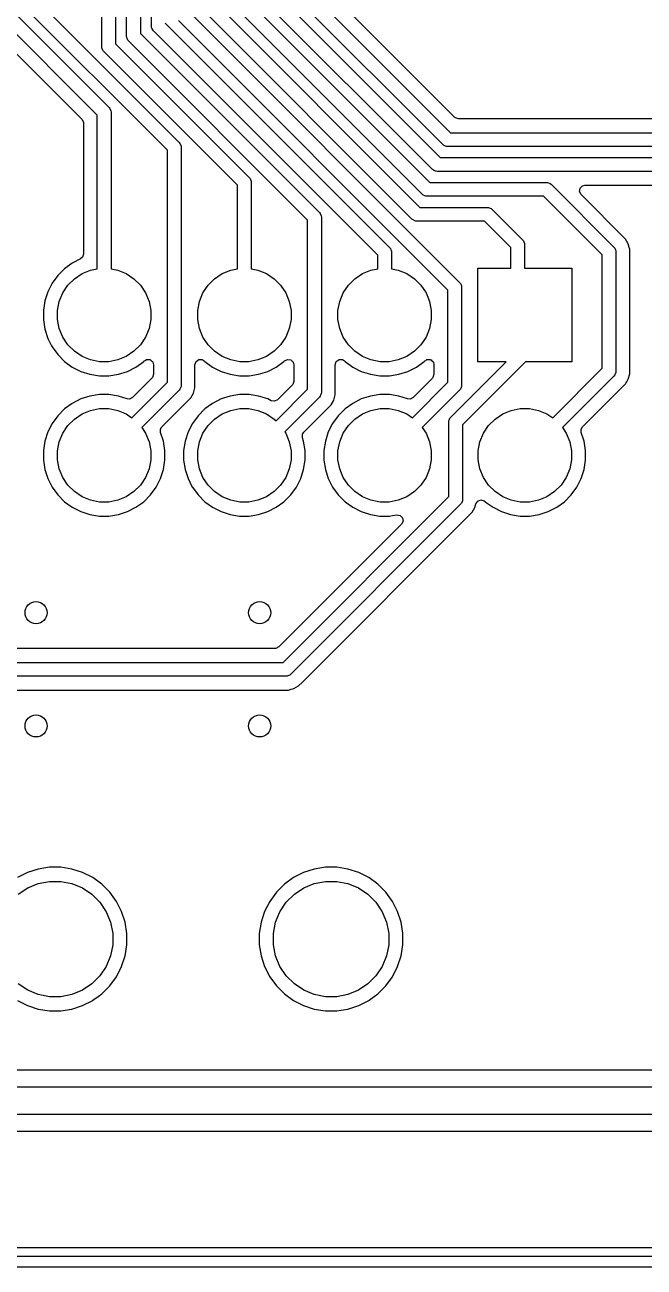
# Model space of a CAD drawing. Extents: x 0 to 130, y -140 to 0.
# Drawn here: x 52.3 to 63.51, y -140.1 to -117.61 of the extents above; entities that cross this region are included whole.
import ezdxf

# ---------------------------------------------------------------- set-up
doc = ezdxf.new("R2010")
doc.units = 0
doc.layers.add('BLACK', color=7, linetype='CONTINUOUS')

msp = doc.modelspace()

# ---------------------------------------------------------------- linework, layer by layer
at = {"layer": 'BLACK', "linetype": 'CONTINUOUS'}
for p, q in [((54.391, -89.491584), (54.391, -117.7626)), ((54.591, -117.62798), (54.591, -89.356964)), ((54.141, -117.814376), (54.141, -89.54336)), ((53.941, -100.084), (53.941, -117.948995)), ((53.691, -118.000772), (53.691, -100.135776)), ((54.878, -119.875944), (48.564612, -113.562556)), ((48.778, -113.422392), (55.091388, -119.73578)), ((53.608, -119.24234), (48.114612, -113.748952)), ((48.328, -113.608788), (53.821388, -119.102176)), ((47.902526, -113.891127), (53.328505, -119.317106)), ((57.091, -116.644223), (60.007777, -119.561)), ((60.082541, -119.281504), (57.370496, -116.569459)), ((56.641, -116.83062), (59.82138, -120.011)), ((59.867612, -119.774389), (56.877612, -116.784388)), ((59.494819, -120.674388), (55.977612, -117.15718)), ((56.191, -117.017015), (59.634985, -120.461)), ((59.681216, -120.224388), (56.427612, -116.970784)), ((55.291, -117.389808), (60.171388, -122.270196)), ((59.308424, -121.124389), (55.527612, -117.343576)), ((55.741, -117.203411), (59.448589, -120.911)), ((54.593402, -117.652366), (54.591, -117.62798)), ((54.841, -117.576204), (58.901388, -121.636592)), ((59.958, -122.41036), (55.077612, -117.529972)), ((54.143402, -117.838762), (54.141, -117.814376)), ((54.162066, -117.883822), (54.143402, -117.838762)), ((54.391, -117.7626), (57.631388, -121.002988)), ((54.593402, -117.652367), (54.593402, -117.652366)), ((54.598868, -117.665564), (54.593402, -117.652367)), ((54.612066, -117.697426), (54.598868, -117.665564)), ((54.612071, -117.697431), (54.612066, -117.697426)), ((54.627612, -117.716368), (54.612071, -117.697431)), ((58.688, -121.776756), (54.627612, -117.716368)), ((53.693402, -118.025158), (53.691, -118.000772)), ((53.712066, -118.070218), (53.693402, -118.025158)), ((53.712071, -118.070223), (53.712066, -118.070218)), ((53.727612, -118.08916), (53.712071, -118.070223)), ((53.941, -117.948995), (56.361389, -120.369384)), ((54.162071, -117.883827), (54.162066, -117.883822)), ((54.177612, -117.902764), (54.162071, -117.883827)), ((57.418, -121.143152), (54.177612, -117.902764)), ((56.148, -120.509548), (53.727612, -118.08916)), ((53.821388, -119.102176), (53.836928, -119.121112)), ((53.836928, -119.121112), (53.836934, -119.121118)), ((53.836934, -119.121118), (53.855598, -119.166178)), ((53.855598, -119.166178), (53.858, -119.190564)), ((53.858, -119.190564), (53.858, -122.023384)), ((53.328505, -119.317106), (53.356281, -119.371621)), ((53.356281, -119.371621), (53.3575, -119.387108)), ((53.3575, -119.387108), (53.3575, -121.756539)), ((53.608, -122.023384), (53.608, -119.24234)), ((60.094354, -119.291593), (60.082541, -119.281504)), ((60.152545, -119.3105), (60.094354, -119.291593)), ((73.341831, -119.3105), (60.152545, -119.3105)), ((60.007777, -119.561), (73.292396, -119.561)), ((54.878, -124.079223), (54.878, -119.875944)), ((55.091388, -119.73578), (55.106928, -119.754716)), ((55.106928, -119.754716), (55.106934, -119.754722)), ((55.106934, -119.754722), (55.125598, -119.799782)), ((55.125598, -119.799782), (55.128, -119.824168)), ((55.128, -119.824168), (55.128, -124.131)), ((59.886554, -119.789934), (59.867612, -119.774389)), ((59.931614, -119.808598), (59.886554, -119.789934)), ((59.956, -119.811), (59.931614, -119.808598)), ((73.24062, -119.811), (59.956, -119.811)), ((59.82138, -120.011), (73.106, -120.011)), ((59.700152, -120.239928), (59.681216, -120.224388)), ((59.700158, -120.239934), (59.700152, -120.239928)), ((59.732019, -120.253131), (59.700158, -120.239934)), ((59.745217, -120.258598), (59.732019, -120.253131)), ((59.745218, -120.258598), (59.745217, -120.258598)), ((59.769604, -120.261), (59.745218, -120.258598)), ((73.054224, -120.261), (59.769604, -120.261)), ((56.148, -122.023384), (56.148, -120.509548)), ((56.361389, -120.369384), (56.376934, -120.388326)), ((56.376934, -120.388326), (56.392284, -120.425386)), ((56.392284, -120.425386), (56.395598, -120.433386)), ((56.395598, -120.433386), (56.398, -120.457772)), ((56.398, -120.457772), (56.398, -122.023384)), ((59.634985, -120.461), (61.745, -120.461)), ((61.745, -120.461), (61.769386, -120.463402)), ((61.769386, -120.463402), (61.769387, -120.463402)), ((61.769387, -120.463402), (61.782584, -120.468868)), ((61.782584, -120.468868), (61.814446, -120.482066)), ((61.814446, -120.482066), (61.814451, -120.482071)), ((61.814451, -120.482071), (61.833388, -120.497612)), ((61.833388, -120.497612), (62.965389, -121.629612)), ((62.352335, -120.565555), (62.3956, -120.52229)), ((62.3956, -120.52229), (62.440545, -120.5115)), ((62.440545, -120.5115), (72.909455, -120.5115)), ((59.513761, -120.689933), (59.494819, -120.674388)), ((59.513762, -120.689934), (59.513761, -120.689933)), ((59.540157, -120.700866), (59.513762, -120.689934)), ((59.558821, -120.708598), (59.540157, -120.700866)), ((59.558822, -120.708598), (59.558821, -120.708598)), ((59.583208, -120.711), (59.558822, -120.708598)), ((61.693224, -120.711), (59.583208, -120.711)), ((62.752, -121.769776), (61.693224, -120.711)), ((62.342764, -120.625987), (62.352335, -120.565555)), ((62.37054, -120.680503), (62.342764, -120.625987)), ((63.177475, -121.487437), (62.37054, -120.680503)), ((57.631388, -121.002988), (57.646928, -121.021924)), ((59.448589, -120.911), (60.671, -120.911)), ((60.671, -120.911), (60.695386, -120.913402)), ((60.695386, -120.913402), (60.695387, -120.913402)), ((60.695387, -120.913402), (60.708584, -120.918868)), ((60.708584, -120.918868), (60.740446, -120.932066)), ((60.740446, -120.932066), (60.740451, -120.932071)), ((60.740451, -120.932071), (60.759388, -120.947612)), ((60.759388, -120.947612), (61.3102, -121.498424)), ((57.418, -124.206223), (57.418, -121.143152)), ((57.646928, -121.021924), (57.646934, -121.02193)), ((57.646934, -121.02193), (57.665598, -121.06699)), ((57.665598, -121.06699), (57.668, -121.091376)), ((57.668, -121.091376), (57.668, -124.258)), ((59.327366, -121.139934), (59.308424, -121.124389)), ((59.372426, -121.158598), (59.327366, -121.139934)), ((59.396812, -121.161), (59.372426, -121.158598)), ((60.619224, -121.161), (59.396812, -121.161)), ((61.096812, -121.638588), (60.619224, -121.161)), ((58.901388, -121.636592), (58.916928, -121.655528)), ((58.916928, -121.655528), (58.916934, -121.655534)), ((58.916934, -121.655534), (58.926814, -121.679388)), ((58.926814, -121.679388), (58.932706, -121.693613)), ((61.096812, -122.011), (61.096812, -121.638588)), ((61.3102, -121.498424), (61.325746, -121.517366)), ((61.325746, -121.517366), (61.341748, -121.556)), ((61.341748, -121.556), (61.34441, -121.562426)), ((61.34441, -121.562426), (61.346812, -121.586812)), ((61.346812, -121.586812), (61.346812, -122.011)), ((62.965389, -121.629612), (62.980934, -121.648554)), ((62.980934, -121.648554), (62.984125, -121.656259)), ((62.984125, -121.656259), (62.999598, -121.693614)), ((63.226911, -121.573063), (63.177475, -121.487437)), ((63.244963, -121.640435), (63.226911, -121.573063)), ((63.2525, -121.668565), (63.244963, -121.640435)), ((63.2525, -123.926435), (63.2525, -121.668565)), ((53.303445, -121.844749), (53.156214, -121.919766)), ((53.338593, -121.81473), (53.303445, -121.844749)), ((53.3575, -121.756539), (53.338593, -121.81473)), ((58.688, -122.023384), (58.688, -121.776756)), ((58.932706, -121.693613), (58.935598, -121.700594)), ((58.935598, -121.700594), (58.938, -121.72498)), ((58.938, -121.72498), (58.938, -122.023384)), ((62.752, -123.825223), (62.752, -121.769776)), ((62.999598, -121.693614), (63.002, -121.718)), ((63.002, -121.718), (63.002, -123.877)), ((53.016073, -122.021585), (52.893585, -122.144073)), ((53.156214, -121.919766), (53.016073, -122.021585)), ((53.193766, -122.203941), (53.332313, -122.111367)), ((53.332313, -122.111367), (53.486258, -122.047601)), ((53.486258, -122.047601), (53.608, -122.023384)), ((53.858, -122.023384), (53.979742, -122.047601)), ((53.979742, -122.047601), (54.133687, -122.111367)), ((54.133687, -122.111367), (54.272234, -122.203941)), ((55.733766, -122.203941), (55.872313, -122.111367)), ((55.872313, -122.111367), (56.026258, -122.047601)), ((56.026258, -122.047601), (56.148, -122.023384)), ((56.398, -122.023384), (56.519742, -122.047601)), ((56.519742, -122.047601), (56.673687, -122.111367)), ((56.673687, -122.111367), (56.812234, -122.203941)), ((58.273766, -122.203941), (58.412313, -122.111367)), ((58.412313, -122.111367), (58.566258, -122.047601)), ((58.566258, -122.047601), (58.688, -122.023384)), ((58.938, -122.023384), (59.059742, -122.047601)), ((59.059742, -122.047601), (59.213687, -122.111367)), ((59.213687, -122.111367), (59.352234, -122.203941)), ((60.503, -123.711), (60.503, -122.011)), ((60.503, -122.011), (61.096812, -122.011)), ((61.346812, -122.011), (62.203, -122.011)), ((62.203, -122.011), (62.203, -123.711)), ((52.791766, -122.284214), (52.713125, -122.438558)), ((52.893585, -122.144073), (52.791766, -122.284214)), ((52.983367, -122.460313), (53.075941, -122.321766)), ((53.075941, -122.321766), (53.193766, -122.203941)), ((54.272234, -122.203941), (54.390059, -122.321766)), ((54.390059, -122.321766), (54.482633, -122.460313)), ((55.523367, -122.460313), (55.615941, -122.321766)), ((55.615941, -122.321766), (55.733766, -122.203941)), ((56.812234, -122.203941), (56.930059, -122.321766)), ((56.930059, -122.321766), (57.022633, -122.460313)), ((58.063367, -122.460313), (58.155941, -122.321766)), ((58.155941, -122.321766), (58.273766, -122.203941)), ((59.352234, -122.203941), (59.470059, -122.321766)), ((59.470059, -122.321766), (59.562633, -122.460313)), ((60.171388, -122.270196), (60.186928, -122.289132)), ((60.186928, -122.289132), (60.186934, -122.289138)), ((60.186934, -122.289138), (60.197971, -122.315784)), ((60.197971, -122.315784), (60.203831, -122.329933)), ((60.203831, -122.329933), (60.205598, -122.334198)), ((60.205598, -122.334198), (60.208, -122.358584)), ((60.208, -122.358584), (60.208, -124.131)), ((52.713123, -122.438561), (52.659598, -122.603293)), ((52.713125, -122.438558), (52.713123, -122.438561)), ((52.919601, -122.614258), (52.983367, -122.460313)), ((54.482633, -122.460313), (54.546399, -122.614258)), ((55.459601, -122.614258), (55.523367, -122.460313)), ((57.022633, -122.460313), (57.086399, -122.614258)), ((57.999601, -122.614258), (58.063367, -122.460313)), ((59.562633, -122.460313), (59.626399, -122.614258)), ((59.958, -124.079223), (59.958, -122.41036)), ((52.659597, -122.603297), (52.6325, -122.774385)), ((52.6325, -122.774385), (52.6325, -122.947614)), ((52.659598, -122.603293), (52.659597, -122.603297)), ((52.887093, -122.777685), (52.919601, -122.614258)), ((52.887093, -122.944315), (52.887093, -122.777685)), ((54.546399, -122.614258), (54.578907, -122.777685)), ((54.578907, -122.777685), (54.578907, -122.944315)), ((55.427093, -122.777685), (55.459601, -122.614258)), ((55.427093, -122.944315), (55.427093, -122.777685)), ((57.086399, -122.614258), (57.118907, -122.777685)), ((57.118907, -122.777685), (57.118907, -122.944315)), ((57.967093, -122.777685), (57.999601, -122.614258)), ((57.967093, -122.944315), (57.967093, -122.777685)), ((59.626399, -122.614258), (59.658907, -122.777685)), ((59.658907, -122.777685), (59.658907, -122.944315)), ((52.6325, -122.947614), (52.659597, -123.118702)), ((52.919601, -123.107742), (52.887093, -122.944315)), ((54.578907, -122.944315), (54.546399, -123.107742)), ((55.459601, -123.107742), (55.427093, -122.944315)), ((57.118907, -122.944315), (57.086399, -123.107742)), ((57.999601, -123.107742), (57.967093, -122.944315)), ((59.658907, -122.944315), (59.626399, -123.107742)), ((52.659597, -123.118702), (52.659598, -123.118706)), ((52.659598, -123.118706), (52.713123, -123.283438)), ((52.983367, -123.261687), (52.919601, -123.107742)), ((53.075941, -123.400234), (52.983367, -123.261687)), ((54.482633, -123.261687), (54.390059, -123.400234)), ((54.546399, -123.107742), (54.482633, -123.261687)), ((55.523367, -123.261687), (55.459601, -123.107742)), ((55.615941, -123.400234), (55.523367, -123.261687)), ((57.022633, -123.261687), (56.930059, -123.400234)), ((57.086399, -123.107742), (57.022633, -123.261687)), ((58.063367, -123.261687), (57.999601, -123.107742)), ((58.155941, -123.400234), (58.063367, -123.261687)), ((59.562633, -123.261687), (59.470059, -123.400234)), ((59.626399, -123.107742), (59.562633, -123.261687)), ((52.713123, -123.283438), (52.713125, -123.283441)), ((52.713125, -123.283441), (52.781457, -123.417553)), ((52.781457, -123.417553), (52.791768, -123.437788)), ((52.791768, -123.437788), (52.893586, -123.577928)), ((53.193766, -123.518059), (53.075941, -123.400234)), ((54.390059, -123.400234), (54.272234, -123.518059)), ((55.733766, -123.518059), (55.615941, -123.400234)), ((56.930059, -123.400234), (56.812234, -123.518059)), ((58.273766, -123.518059), (58.155941, -123.400234)), ((59.470059, -123.400234), (59.352234, -123.518059)), ((52.893586, -123.577928), (53.016072, -123.700414)), ((53.016072, -123.700414), (53.156212, -123.802232)), ((53.332313, -123.610633), (53.193766, -123.518059)), ((53.486258, -123.674399), (53.332313, -123.610633)), ((53.649685, -123.706907), (53.486258, -123.674399)), ((53.816315, -123.706907), (53.649685, -123.706907)), ((53.979742, -123.674399), (53.816315, -123.706907)), ((54.133687, -123.610633), (53.979742, -123.674399)), ((54.272234, -123.518059), (54.133687, -123.610633)), ((54.309788, -123.802232), (54.449928, -123.700414)), ((54.449928, -123.700414), (54.458498, -123.691843)), ((54.458498, -123.691843), (54.479151, -123.68132)), ((54.479151, -123.68132), (54.497907, -123.667694)), ((54.497907, -123.667694), (54.505896, -123.667694)), ((54.505896, -123.667694), (54.513013, -123.664068)), ((54.513013, -123.664068), (54.535908, -123.667694)), ((54.535908, -123.667694), (54.559093, -123.667694)), ((54.559093, -123.667694), (54.565555, -123.672389)), ((54.565555, -123.672389), (54.573445, -123.673639)), ((54.573445, -123.673639), (54.589836, -123.69003)), ((54.589836, -123.69003), (54.608593, -123.703658)), ((54.608593, -123.703658), (54.611061, -123.711255)), ((54.611061, -123.711255), (54.61671, -123.716904)), ((55.3785, -123.761849), (55.397407, -123.703658)), ((55.397407, -123.703658), (55.446907, -123.667694)), ((55.446907, -123.667694), (55.508093, -123.667694)), ((55.508093, -123.667694), (55.547501, -123.691843)), ((55.547501, -123.691843), (55.556072, -123.700414)), ((55.556072, -123.700414), (55.696212, -123.802232)), ((55.872313, -123.610633), (55.733766, -123.518059)), ((56.026258, -123.674399), (55.872313, -123.610633)), ((56.189685, -123.706907), (56.026258, -123.674399)), ((56.356315, -123.706907), (56.189685, -123.706907)), ((56.519742, -123.674399), (56.356315, -123.706907)), ((56.673687, -123.610633), (56.519742, -123.674399)), ((56.812234, -123.518059), (56.673687, -123.610633)), ((56.849788, -123.802232), (56.989928, -123.700414)), ((56.989928, -123.700414), (56.998498, -123.691843)), ((56.998498, -123.691843), (57.053013, -123.664068)), ((57.053013, -123.664068), (57.113445, -123.673639)), ((57.113445, -123.673639), (57.15671, -123.716904)), ((57.9185, -123.761849), (57.937407, -123.703658)), ((57.937407, -123.703658), (57.986907, -123.667694)), ((57.986907, -123.667694), (58.048093, -123.667694)), ((58.048093, -123.667694), (58.087501, -123.691843)), ((58.087501, -123.691843), (58.096072, -123.700414)), ((58.096072, -123.700414), (58.236212, -123.802232)), ((58.412313, -123.610633), (58.273766, -123.518059)), ((58.566258, -123.674399), (58.412313, -123.610633)), ((58.729685, -123.706907), (58.566258, -123.674399)), ((58.896315, -123.706907), (58.729685, -123.706907)), ((59.059742, -123.674399), (58.896315, -123.706907)), ((59.213687, -123.610633), (59.059742, -123.674399)), ((59.352234, -123.518059), (59.213687, -123.610633)), ((59.389788, -123.802232), (59.529928, -123.700414)), ((59.529928, -123.700414), (59.538498, -123.691843)), ((59.538498, -123.691843), (59.559151, -123.68132)), ((59.559151, -123.68132), (59.577907, -123.667694)), ((59.577907, -123.667694), (59.585896, -123.667694)), ((59.585896, -123.667694), (59.593013, -123.664068)), ((59.593013, -123.664068), (59.615908, -123.667694)), ((59.615908, -123.667694), (59.639093, -123.667694)), ((59.639093, -123.667694), (59.645555, -123.672389)), ((59.645555, -123.672389), (59.653445, -123.673639)), ((59.653445, -123.673639), (59.669836, -123.69003)), ((59.669836, -123.69003), (59.688593, -123.703658)), ((59.688593, -123.703658), (59.691061, -123.711255)), ((59.691061, -123.711255), (59.69671, -123.716904)), ((60.011612, -124.711612), (61.012223, -123.711)), ((61.365777, -123.711), (60.225, -124.851776)), ((61.012223, -123.711), (60.503, -123.711)), ((62.203, -123.711), (61.365777, -123.711)), ((53.156212, -123.802232), (53.310555, -123.880873)), ((53.310555, -123.880873), (53.310557, -123.880873)), ((53.310557, -123.880873), (53.310558, -123.880874)), ((53.310558, -123.880874), (53.310561, -123.880876)), ((53.310561, -123.880876), (53.475293, -123.934401)), ((53.475293, -123.934401), (53.475297, -123.934402)), ((53.475297, -123.934402), (53.646386, -123.9615)), ((53.819614, -123.9615), (53.990702, -123.934402)), ((53.990702, -123.934402), (53.990706, -123.934401)), ((53.990706, -123.934401), (54.155438, -123.880876)), ((54.155438, -123.880876), (54.15544, -123.880874)), ((54.15544, -123.880874), (54.155445, -123.880873)), ((54.155445, -123.880873), (54.309788, -123.802232)), ((54.6275, -123.934455), (54.608593, -123.992646)), ((54.61671, -123.716904), (54.6275, -123.761849)), ((54.6275, -123.761849), (54.6275, -123.934455)), ((55.3785, -124.180435), (55.3785, -123.761849)), ((55.696212, -123.802232), (55.850555, -123.880873)), ((55.850555, -123.880873), (55.850557, -123.880873)), ((55.850557, -123.880873), (55.850558, -123.880874)), ((55.850558, -123.880874), (55.850561, -123.880876)), ((55.850561, -123.880876), (56.015293, -123.934401)), ((56.015293, -123.934401), (56.015297, -123.934402)), ((56.015297, -123.934402), (56.186386, -123.9615)), ((56.359614, -123.9615), (56.530702, -123.934402)), ((56.530702, -123.934402), (56.530706, -123.934401)), ((56.530706, -123.934401), (56.695438, -123.880876)), ((56.695438, -123.880876), (56.69544, -123.880874)), ((56.69544, -123.880874), (56.695445, -123.880873)), ((56.695445, -123.880873), (56.849788, -123.802232)), ((57.15671, -123.716904), (57.1675, -123.761849)), ((57.1675, -123.761849), (57.1675, -124.061455)), ((57.9185, -124.208564), (57.9185, -123.761849)), ((58.236212, -123.802232), (58.390555, -123.880873)), ((58.390555, -123.880873), (58.390557, -123.880873)), ((58.390557, -123.880873), (58.390558, -123.880874)), ((58.390558, -123.880874), (58.390561, -123.880876)), ((58.390561, -123.880876), (58.555293, -123.934401)), ((58.555293, -123.934401), (58.555297, -123.934402)), ((58.555297, -123.934402), (58.726386, -123.9615)), ((58.899614, -123.9615), (59.070702, -123.934402)), ((59.070702, -123.934402), (59.070706, -123.934401)), ((59.070706, -123.934401), (59.235438, -123.880876)), ((59.235438, -123.880876), (59.23544, -123.880874)), ((59.23544, -123.880874), (59.235445, -123.880873)), ((59.235445, -123.880873), (59.389788, -123.802232)), ((59.7075, -123.934455), (59.688593, -123.992646)), ((59.69671, -123.716904), (59.7075, -123.761849)), ((59.7075, -123.761849), (59.7075, -123.934455)), ((61.856895, -124.720328), (62.752, -123.825223)), ((62.999598, -123.901386), (62.980934, -123.946446)), ((63.002, -123.877), (62.999598, -123.901386)), ((63.22691, -124.021938), (63.2525, -123.926435)), ((53.646386, -123.9615), (53.646389, -123.9615)), ((53.646389, -123.9615), (53.819614, -123.9615)), ((54.236895, -124.720328), (54.878, -124.079223)), ((54.598503, -124.004459), (54.248451, -124.35451)), ((54.608593, -123.992646), (54.598503, -124.004459)), ((55.125598, -124.155386), (55.106934, -124.200446)), ((55.128, -124.131), (55.125598, -124.155386)), ((56.186386, -123.9615), (56.186389, -123.9615)), ((56.186389, -123.9615), (56.359614, -123.9615)), ((57.138503, -124.131459), (56.874418, -124.395543)), ((57.148593, -124.119646), (57.138503, -124.131459)), ((57.1675, -124.061455), (57.148593, -124.119646)), ((58.726386, -123.9615), (58.726389, -123.9615)), ((58.726389, -123.9615), (58.899614, -123.9615)), ((59.316895, -124.720328), (59.958, -124.079223)), ((59.678503, -124.004459), (59.328451, -124.35451)), ((59.688593, -123.992646), (59.678503, -124.004459)), ((60.205598, -124.155386), (60.186934, -124.200446)), ((60.208, -124.131), (60.205598, -124.155386)), ((62.965388, -123.965389), (62.033671, -124.897104)), ((62.399487, -124.885548), (63.177474, -124.107563)), ((62.980933, -123.946447), (62.965388, -123.965389)), ((62.980934, -123.946446), (62.980933, -123.946447)), ((63.177474, -124.107563), (63.184148, -124.096004)), ((63.184148, -124.096004), (63.199591, -124.069256)), ((63.199591, -124.069256), (63.226908, -124.021942)), ((63.226908, -124.02194), (63.22691, -124.021938)), ((63.226908, -124.021942), (63.226908, -124.02194)), ((53.310558, -124.381125), (53.156214, -124.459766)), ((53.310561, -124.381123), (53.310558, -124.381125)), ((53.475293, -124.327598), (53.310561, -124.381123)), ((53.475297, -124.327597), (53.475293, -124.327598)), ((53.646386, -124.3005), (53.475297, -124.327597)), ((53.646389, -124.3005), (53.646386, -124.3005)), ((53.819611, -124.3005), (53.646389, -124.3005)), ((53.819614, -124.3005), (53.819611, -124.3005)), ((53.990702, -124.327597), (53.819614, -124.3005)), ((53.990706, -124.327598), (53.990702, -124.327597)), ((54.147855, -124.37866), (53.990706, -124.327598)), ((54.193935, -124.382287), (54.147855, -124.37866)), ((54.248451, -124.35451), (54.193935, -124.382287)), ((55.091388, -124.219389), (54.413671, -124.897104)), ((54.77949, -124.885546), (55.303475, -124.361563)), ((55.106933, -124.200447), (55.091388, -124.219389)), ((55.106934, -124.200446), (55.106933, -124.200447)), ((55.303474, -124.361563), (55.303475, -124.361562)), ((55.303475, -124.361563), (55.303474, -124.361563)), ((55.303475, -124.361562), (55.35291, -124.275938)), ((55.35291, -124.275938), (55.3785, -124.180435)), ((55.850558, -124.381125), (55.696214, -124.459766)), ((55.850561, -124.381123), (55.850558, -124.381125)), ((56.015293, -124.327598), (55.850561, -124.381123)), ((56.015297, -124.327597), (56.015293, -124.327598)), ((56.186386, -124.3005), (56.015297, -124.327597)), ((56.186389, -124.3005), (56.186386, -124.3005)), ((56.359611, -124.3005), (56.186389, -124.3005)), ((56.359614, -124.3005), (56.359611, -124.3005)), ((56.530702, -124.327597), (56.359614, -124.3005)), ((56.530706, -124.327598), (56.530702, -124.327597)), ((56.695438, -124.381123), (56.530706, -124.327598)), ((56.695441, -124.381125), (56.695438, -124.381123)), ((56.695444, -124.381126), (56.695441, -124.381125)), ((56.695445, -124.381127), (56.695444, -124.381126)), ((56.75947, -124.413749), (56.695445, -124.381127)), ((56.846258, -124.777965), (57.418, -124.206223)), ((57.631388, -124.346389), (57.00454, -124.973235)), ((57.646933, -124.327447), (57.631388, -124.346389)), ((57.646934, -124.327446), (57.646933, -124.327447)), ((57.665598, -124.282386), (57.646934, -124.327446)), ((57.668, -124.258), (57.665598, -124.282386)), ((57.89291, -124.402938), (57.913097, -124.327598)), ((57.913097, -124.327598), (57.9185, -124.307436)), ((57.9185, -124.307436), (57.9185, -124.208564)), ((58.390558, -124.381125), (58.236214, -124.459766)), ((58.390561, -124.381123), (58.390558, -124.381125)), ((58.555293, -124.327598), (58.390561, -124.381123)), ((58.555297, -124.327597), (58.555293, -124.327598)), ((58.726386, -124.3005), (58.555297, -124.327597)), ((58.726389, -124.3005), (58.726386, -124.3005)), ((58.899611, -124.3005), (58.726389, -124.3005)), ((58.899614, -124.3005), (58.899611, -124.3005)), ((59.070702, -124.327597), (58.899614, -124.3005)), ((59.070706, -124.327598), (59.070702, -124.327597)), ((59.227855, -124.37866), (59.070706, -124.327598)), ((59.273935, -124.382287), (59.227855, -124.37866)), ((59.328451, -124.35451), (59.273935, -124.382287)), ((60.171388, -124.219389), (59.493671, -124.897104)), ((60.186933, -124.200447), (60.171388, -124.219389)), ((60.186934, -124.200446), (60.186933, -124.200447)), ((53.016073, -124.561585), (52.893585, -124.684073)), ((53.156214, -124.459766), (53.016073, -124.561585)), ((53.332313, -124.651367), (53.486258, -124.587601)), ((53.486258, -124.587601), (53.649685, -124.555093)), ((53.649685, -124.555093), (53.816315, -124.555093)), ((53.816315, -124.555093), (53.979742, -124.587601)), ((53.979742, -124.587601), (54.133687, -124.651367)), ((55.556073, -124.561585), (55.433585, -124.684073)), ((55.696214, -124.459766), (55.556073, -124.561585)), ((55.872313, -124.651367), (56.026258, -124.587601)), ((56.026258, -124.587601), (56.189685, -124.555093)), ((56.189685, -124.555093), (56.356315, -124.555093)), ((56.356315, -124.555093), (56.519742, -124.587601)), ((56.519742, -124.587601), (56.673687, -124.651367)), ((56.819902, -124.42332), (56.75947, -124.413749)), ((56.874418, -124.395543), (56.819902, -124.42332)), ((57.350634, -124.981402), (57.843474, -124.488563)), ((57.843474, -124.488563), (57.843475, -124.488563)), ((57.843475, -124.488563), (57.886668, -124.413749)), ((57.886668, -124.413749), (57.89291, -124.402938)), ((58.096073, -124.561585), (57.973585, -124.684073)), ((58.236214, -124.459766), (58.096073, -124.561585)), ((58.412313, -124.651367), (58.566258, -124.587601)), ((58.566258, -124.587601), (58.729685, -124.555093)), ((58.729685, -124.555093), (58.896315, -124.555093)), ((58.896315, -124.555093), (59.059742, -124.587601)), ((59.059742, -124.587601), (59.213687, -124.651367)), ((60.952313, -124.651367), (61.106258, -124.587601)), ((61.106258, -124.587601), (61.269685, -124.555093)), ((61.269685, -124.555093), (61.436315, -124.555093)), ((61.436315, -124.555093), (61.599742, -124.587601)), ((61.599742, -124.587601), (61.753687, -124.651367)), ((52.791766, -124.824214), (52.713125, -124.978558)), ((52.893585, -124.684073), (52.791766, -124.824214)), ((53.075941, -124.861766), (53.193766, -124.743941)), ((53.193766, -124.743941), (53.332313, -124.651367)), ((54.133687, -124.651367), (54.236895, -124.720328)), ((55.331766, -124.824214), (55.253125, -124.978558)), ((55.433585, -124.684073), (55.331766, -124.824214)), ((55.615941, -124.861766), (55.733766, -124.743941)), ((55.733766, -124.743941), (55.872313, -124.651367)), ((56.673687, -124.651367), (56.812234, -124.743941)), ((56.812234, -124.743941), (56.846258, -124.777965)), ((57.871766, -124.824214), (57.793125, -124.978558)), ((57.973585, -124.684073), (57.871766, -124.824214)), ((58.155941, -124.861766), (58.273766, -124.743941)), ((58.273766, -124.743941), (58.412313, -124.651367)), ((59.213687, -124.651367), (59.316895, -124.720328)), ((59.975, -124.8), (59.977402, -124.775614)), ((59.975, -126.148223), (59.975, -124.8)), ((59.977402, -124.775614), (59.977738, -124.774804)), ((59.977738, -124.774804), (59.98292, -124.762293)), ((59.98292, -124.762293), (59.996066, -124.730554)), ((59.996066, -124.730554), (59.996071, -124.730548)), ((59.996071, -124.730548), (60.011612, -124.711612)), ((60.695941, -124.861766), (60.813766, -124.743941)), ((60.813766, -124.743941), (60.952313, -124.651367)), ((61.753687, -124.651367), (61.856895, -124.720328)), ((52.713123, -124.978561), (52.659598, -125.143293)), ((52.713125, -124.978558), (52.713123, -124.978561)), ((52.919601, -125.154258), (52.983367, -125.000313)), ((52.983367, -125.000313), (53.075941, -124.861766)), ((54.413671, -124.897104), (54.482633, -125.000313)), ((54.482633, -125.000313), (54.546399, -125.154258)), ((54.755338, -124.924958), (54.77949, -124.885546)), ((54.755339, -124.986143), (54.755338, -124.924958)), ((54.806401, -125.143293), (54.755339, -124.986143)), ((55.253123, -124.978561), (55.199598, -125.143293)), ((55.253125, -124.978558), (55.253123, -124.978561)), ((55.459601, -125.154258), (55.523367, -125.000313)), ((55.523367, -125.000313), (55.615941, -124.861766)), ((57.00454, -124.973235), (57.022633, -125.000313)), ((57.022633, -125.000313), (57.086399, -125.154258)), ((57.326483, -125.020814), (57.350634, -124.981402)), ((57.326484, -125.081999), (57.326483, -125.020814)), ((57.793123, -124.978561), (57.739598, -125.143293)), ((57.793125, -124.978558), (57.793123, -124.978561)), ((57.999601, -125.154258), (58.063367, -125.000313)), ((58.063367, -125.000313), (58.155941, -124.861766)), ((59.493671, -124.897104), (59.562633, -125.000313)), ((59.562633, -125.000313), (59.626399, -125.154258)), ((60.225, -124.851776), (60.225, -126.2)), ((60.539601, -125.154258), (60.603367, -125.000313)), ((60.603367, -125.000313), (60.695941, -124.861766)), ((62.033671, -124.897104), (62.102633, -125.000313)), ((62.102633, -125.000313), (62.166399, -125.154258)), ((62.375338, -124.924958), (62.399487, -124.885548)), ((62.375339, -124.986143), (62.375338, -124.924958)), ((62.426401, -125.143293), (62.375339, -124.986143)), ((52.659597, -125.143297), (52.6325, -125.314385)), ((52.659598, -125.143293), (52.659597, -125.143297)), ((52.887093, -125.317685), (52.919601, -125.154258)), ((54.546399, -125.154258), (54.578907, -125.317685)), ((54.806402, -125.143297), (54.806401, -125.143293)), ((54.8335, -125.314385), (54.806402, -125.143297)), ((55.199597, -125.143297), (55.1725, -125.314385)), ((55.199598, -125.143293), (55.199597, -125.143297)), ((55.427093, -125.317685), (55.459601, -125.154258)), ((57.086399, -125.154258), (57.118907, -125.317685)), ((57.346402, -125.1433), (57.326484, -125.081999)), ((57.346403, -125.143302), (57.346402, -125.1433)), ((57.3735, -125.314385), (57.346403, -125.143302)), ((57.739597, -125.143297), (57.7125, -125.314385)), ((57.739598, -125.143293), (57.739597, -125.143297)), ((57.967093, -125.317685), (57.999601, -125.154258)), ((59.626399, -125.154258), (59.658907, -125.317685)), ((60.507093, -125.317685), (60.539601, -125.154258)), ((62.166399, -125.154258), (62.198907, -125.317685)), ((62.426402, -125.143297), (62.426401, -125.143293)), ((62.4535, -125.314385), (62.426402, -125.143297)), ((52.6325, -125.314385), (52.6325, -125.487614)), ((52.6325, -125.487614), (52.659597, -125.658702)), ((52.887093, -125.484315), (52.887093, -125.317685)), ((52.919601, -125.647742), (52.887093, -125.484315)), ((54.578907, -125.484315), (54.546399, -125.647742)), ((54.578907, -125.317685), (54.578907, -125.484315)), ((54.806402, -125.658702), (54.8335, -125.487614)), ((54.8335, -125.487614), (54.8335, -125.314385)), ((55.1725, -125.314385), (55.1725, -125.487614)), ((55.1725, -125.487614), (55.199597, -125.658702)), ((55.427093, -125.484315), (55.427093, -125.317685)), ((55.459601, -125.647742), (55.427093, -125.484315)), ((57.118907, -125.484315), (57.086399, -125.647742)), ((57.118907, -125.317685), (57.118907, -125.484315)), ((57.346402, -125.658702), (57.3735, -125.487614)), ((57.3735, -125.487614), (57.3735, -125.314385)), ((57.7125, -125.314385), (57.7125, -125.487614)), ((57.7125, -125.487614), (57.739597, -125.658702)), ((57.967093, -125.484315), (57.967093, -125.317685)), ((57.999601, -125.647742), (57.967093, -125.484315)), ((59.658907, -125.484315), (59.626399, -125.647742)), ((59.658907, -125.317685), (59.658907, -125.484315)), ((60.507093, -125.484315), (60.507093, -125.317685)), ((60.539601, -125.647742), (60.507093, -125.484315)), ((62.198907, -125.484315), (62.166399, -125.647742)), ((62.198907, -125.317685), (62.198907, -125.484315)), ((62.426402, -125.658702), (62.4535, -125.487614)), ((62.4535, -125.487614), (62.4535, -125.314385)), ((52.659597, -125.658702), (52.659598, -125.658706)), ((52.659598, -125.658706), (52.713123, -125.823438)), ((52.983367, -125.801687), (52.919601, -125.647742)), ((54.546399, -125.647742), (54.482633, -125.801687)), ((54.752876, -125.823438), (54.806401, -125.658706)), ((54.806401, -125.658706), (54.806402, -125.658702)), ((55.199597, -125.658702), (55.199598, -125.658706)), ((55.199598, -125.658706), (55.253123, -125.823438)), ((55.523367, -125.801687), (55.459601, -125.647742)), ((57.086399, -125.647742), (57.022633, -125.801687)), ((57.292876, -125.823438), (57.346401, -125.658706)), ((57.346401, -125.658706), (57.346402, -125.658702)), ((57.739597, -125.658702), (57.739598, -125.658706)), ((57.739598, -125.658706), (57.793123, -125.823438)), ((58.063367, -125.801687), (57.999601, -125.647742)), ((59.626399, -125.647742), (59.562633, -125.801687)), ((60.603367, -125.801687), (60.539601, -125.647742)), ((62.166399, -125.647742), (62.102633, -125.801687)), ((62.372876, -125.823438), (62.426401, -125.658706)), ((62.426401, -125.658706), (62.426402, -125.658702)), ((52.713123, -125.823438), (52.713125, -125.823441)), ((52.713125, -125.823441), (52.790156, -125.974626)), ((53.075941, -125.940234), (52.983367, -125.801687)), ((53.193766, -126.058059), (53.075941, -125.940234)), ((54.390059, -125.940234), (54.272234, -126.058059)), ((54.482633, -125.801687), (54.390059, -125.940234)), ((54.674232, -125.977788), (54.752873, -125.823445)), ((54.752873, -125.823445), (54.752874, -125.82344)), ((54.752874, -125.82344), (54.752876, -125.823438)), ((55.253123, -125.823438), (55.253125, -125.823441)), ((55.253125, -125.823441), (55.330156, -125.974626)), ((55.615941, -125.940234), (55.523367, -125.801687)), ((55.733766, -126.058059), (55.615941, -125.940234)), ((56.930059, -125.940234), (56.812234, -126.058059)), ((57.022633, -125.801687), (56.930059, -125.940234)), ((57.214232, -125.977788), (57.292873, -125.823445)), ((57.292873, -125.823445), (57.292874, -125.82344)), ((57.292874, -125.82344), (57.292876, -125.823438)), ((57.793123, -125.823438), (57.793125, -125.823441)), ((57.793125, -125.823441), (57.870156, -125.974626)), ((58.155941, -125.940234), (58.063367, -125.801687)), ((58.273766, -126.058059), (58.155941, -125.940234)), ((59.470059, -125.940234), (59.352234, -126.058059)), ((59.562633, -125.801687), (59.470059, -125.940234)), ((60.695941, -125.940234), (60.603367, -125.801687)), ((60.813766, -126.058059), (60.695941, -125.940234)), ((62.010059, -125.940234), (61.892234, -126.058059)), ((62.102633, -125.801687), (62.010059, -125.940234)), ((62.294232, -125.977788), (62.372873, -125.823445)), ((62.372873, -125.823445), (62.372874, -125.82344)), ((62.372874, -125.82344), (62.372876, -125.823438)), ((52.790156, -125.974626), (52.791768, -125.977788)), ((52.791768, -125.977788), (52.893586, -126.117928)), ((52.893586, -126.117928), (53.016072, -126.240414)), ((53.332313, -126.150633), (53.193766, -126.058059)), ((53.486258, -126.214399), (53.332313, -126.150633)), ((54.133687, -126.150633), (53.979742, -126.214399)), ((54.272234, -126.058059), (54.133687, -126.150633)), ((54.449928, -126.240414), (54.572414, -126.117928)), ((54.572414, -126.117928), (54.674232, -125.977788)), ((55.330156, -125.974626), (55.331768, -125.977788)), ((55.331768, -125.977788), (55.433586, -126.117928)), ((55.433586, -126.117928), (55.556072, -126.240414)), ((55.872313, -126.150633), (55.733766, -126.058059)), ((56.026258, -126.214399), (55.872313, -126.150633)), ((56.673687, -126.150633), (56.519742, -126.214399)), ((56.812234, -126.058059), (56.673687, -126.150633)), ((56.973224, -129.15), (59.975, -126.148223)), ((56.989928, -126.240414), (57.112414, -126.117928)), ((57.112414, -126.117928), (57.214232, -125.977788)), ((57.870156, -125.974626), (57.871768, -125.977788)), ((57.871768, -125.977788), (57.973586, -126.117928)), ((57.973586, -126.117928), (58.096072, -126.240414)), ((58.412313, -126.150633), (58.273766, -126.058059)), ((58.566258, -126.214399), (58.412313, -126.150633)), ((59.213687, -126.150633), (59.059742, -126.214399)), ((59.352234, -126.058059), (59.213687, -126.150633)), ((60.952313, -126.150633), (60.813766, -126.058059)), ((61.106258, -126.214399), (60.952313, -126.150633)), ((61.753687, -126.150633), (61.599742, -126.214399)), ((61.892234, -126.058059), (61.753687, -126.150633)), ((62.069928, -126.240414), (62.192414, -126.117928)), ((62.192414, -126.117928), (62.294232, -125.977788)), ((53.016072, -126.240414), (53.156212, -126.342232)), ((53.156212, -126.342232), (53.310555, -126.420873)), ((53.649685, -126.246907), (53.486258, -126.214399)), ((53.816315, -126.246907), (53.649685, -126.246907)), ((53.979742, -126.214399), (53.816315, -126.246907)), ((54.155445, -126.420873), (54.309788, -126.342232)), ((54.309788, -126.342232), (54.449928, -126.240414)), ((55.556072, -126.240414), (55.696212, -126.342232)), ((55.696212, -126.342232), (55.850555, -126.420873)), ((56.189685, -126.246907), (56.026258, -126.214399)), ((56.356315, -126.246907), (56.189685, -126.246907)), ((56.519742, -126.214399), (56.356315, -126.246907)), ((56.695445, -126.420873), (56.849788, -126.342232)), ((56.849788, -126.342232), (56.989928, -126.240414)), ((60.188389, -126.288388), (57.113388, -129.363388)), ((58.096072, -126.240414), (58.236212, -126.342232)), ((58.236212, -126.342232), (58.390555, -126.420873)), ((58.729685, -126.246907), (58.566258, -126.214399)), ((58.896315, -126.246907), (58.729685, -126.246907)), ((59.059742, -126.214399), (58.896315, -126.246907)), ((60.203934, -126.269446), (60.188389, -126.288388)), ((60.222598, -126.224386), (60.203934, -126.269446)), ((60.225, -126.2), (60.222598, -126.224386)), ((60.400475, -126.430563), (60.449911, -126.344937)), ((60.449911, -126.344937), (60.466959, -126.281309)), ((60.466959, -126.281309), (60.500281, -126.229997)), ((60.500281, -126.229997), (60.557403, -126.20807)), ((60.557403, -126.20807), (60.616503, -126.223905)), ((60.616503, -126.223905), (60.632583, -126.236925)), ((60.632583, -126.236925), (60.636072, -126.240414)), ((60.636072, -126.240414), (60.776212, -126.342232)), ((60.776212, -126.342232), (60.930555, -126.420873)), ((61.269685, -126.246907), (61.106258, -126.214399)), ((61.436315, -126.246907), (61.269685, -126.246907)), ((61.599742, -126.214399), (61.436315, -126.246907)), ((61.775445, -126.420873), (61.929788, -126.342232)), ((61.929788, -126.342232), (62.069928, -126.240414)), ((53.310555, -126.420873), (53.310557, -126.420873)), ((53.310557, -126.420873), (53.310558, -126.420874)), ((53.310558, -126.420874), (53.310561, -126.420876)), ((53.310561, -126.420876), (53.475293, -126.474401)), ((53.475293, -126.474401), (53.475297, -126.474402)), ((53.475297, -126.474402), (53.646386, -126.5015)), ((53.646386, -126.5015), (53.646389, -126.5015)), ((53.646389, -126.5015), (53.819614, -126.5015)), ((53.819614, -126.5015), (53.990702, -126.474402)), ((53.990702, -126.474402), (53.990706, -126.474401)), ((53.990706, -126.474401), (54.155438, -126.420876)), ((54.155438, -126.420876), (54.15544, -126.420874)), ((54.15544, -126.420874), (54.155445, -126.420873)), ((55.850555, -126.420873), (55.850557, -126.420873)), ((55.850557, -126.420873), (55.850558, -126.420874)), ((55.850558, -126.420874), (55.850561, -126.420876)), ((55.850561, -126.420876), (56.015293, -126.474401)), ((56.015293, -126.474401), (56.015297, -126.474402)), ((56.015297, -126.474402), (56.186386, -126.5015)), ((56.186386, -126.5015), (56.186389, -126.5015)), ((56.186389, -126.5015), (56.359614, -126.5015)), ((56.359614, -126.5015), (56.530702, -126.474402)), ((56.530702, -126.474402), (56.530706, -126.474401)), ((56.530706, -126.474401), (56.695438, -126.420876)), ((56.695438, -126.420876), (56.69544, -126.420874)), ((56.69544, -126.420874), (56.695445, -126.420873)), ((57.325474, -129.505562), (60.400475, -126.430563)), ((58.390555, -126.420873), (58.390557, -126.420873)), ((58.390557, -126.420873), (58.390558, -126.420874)), ((58.390558, -126.420874), (58.390561, -126.420876)), ((58.390561, -126.420876), (58.555293, -126.474401)), ((58.555293, -126.474401), (58.555297, -126.474402)), ((58.555297, -126.474402), (58.726386, -126.5015)), ((58.726386, -126.5015), (58.726389, -126.5015)), ((58.726389, -126.5015), (58.899613, -126.5015)), ((58.899613, -126.5015), (58.953213, -126.49301)), ((58.953213, -126.49301), (59.035746, -126.479938)), ((59.035746, -126.479938), (59.096178, -126.489509)), ((59.096178, -126.489509), (59.139442, -126.532773)), ((59.149014, -126.593205), (59.121237, -126.647722)), ((59.139442, -126.532773), (59.149014, -126.593205)), ((60.930555, -126.420873), (60.930557, -126.420873)), ((60.930557, -126.420873), (60.930558, -126.420874)), ((60.930558, -126.420874), (60.930561, -126.420876)), ((60.930561, -126.420876), (61.095293, -126.474401)), ((61.095293, -126.474401), (61.095297, -126.474402)), ((61.095297, -126.474402), (61.266386, -126.5015)), ((61.266386, -126.5015), (61.266389, -126.5015)), ((61.266389, -126.5015), (61.439614, -126.5015)), ((61.439614, -126.5015), (61.610702, -126.474402)), ((61.610702, -126.474402), (61.610706, -126.474401)), ((61.610706, -126.474401), (61.775438, -126.420876)), ((61.775438, -126.420876), (61.77544, -126.420874)), ((61.77544, -126.420874), (61.775445, -126.420873)), ((59.121237, -126.647723), (56.898459, -128.870504)), ((59.121237, -126.647722), (59.121237, -126.647723)), ((56.898459, -128.870504), (56.843942, -128.898281)), ((56.828455, -128.8995), (43.970545, -128.8995)), ((56.843942, -128.898281), (56.828455, -128.8995)), ((23.225, -129.15), (56.973224, -129.15)), ((57.025, -129.4), (23.276777, -129.4)), ((57.049386, -129.397598), (57.025, -129.4)), ((57.049387, -129.397598), (57.049386, -129.397598)), ((57.062584, -129.392131), (57.049387, -129.397598)), ((57.094446, -129.378934), (57.062584, -129.392131)), ((57.094451, -129.378928), (57.094446, -129.378934)), ((57.113388, -129.363388), (57.094451, -129.378928)), ((57.255562, -129.575475), (57.325475, -129.505562)), ((57.325475, -129.505562), (57.325474, -129.505562)), ((23.421545, -129.6505), (57.074436, -129.6505)), ((57.074436, -129.6505), (57.122186, -129.637705)), ((57.122186, -129.637705), (57.122187, -129.637705)), ((57.122187, -129.637705), (57.169934, -129.624911)), ((57.169933, -129.624911), (57.169938, -129.62491)), ((57.169934, -129.624911), (57.169933, -129.624911)), ((57.169938, -129.62491), (57.255562, -129.575475)), ((52.53947, -132.891521), (52.34478, -132.95478)), ((52.741645, -132.8595), (52.53947, -132.891521)), ((52.741648, -132.8595), (52.741645, -132.8595)), ((52.946352, -132.8595), (52.741648, -132.8595)), ((52.946355, -132.8595), (52.946352, -132.8595)), ((53.148529, -132.891521), (52.946355, -132.8595)), ((53.343219, -132.95478), (53.148529, -132.891521)), ((57.53947, -132.891521), (57.34478, -132.95478)), ((57.741645, -132.8595), (57.53947, -132.891521)), ((57.741648, -132.8595), (57.741645, -132.8595)), ((57.946352, -132.8595), (57.741648, -132.8595)), ((57.946355, -132.8595), (57.946352, -132.8595)), ((58.148529, -132.891521), (57.946355, -132.8595)), ((58.343219, -132.95478), (58.148529, -132.891521)), ((52.34478, -132.95478), (52.16239, -133.047712)), ((52.349033, -133.233983), (52.539201, -133.155213)), ((52.539201, -133.155213), (52.741082, -133.115056)), ((52.741082, -133.115056), (52.946918, -133.115056)), ((52.946918, -133.115056), (53.148799, -133.155213)), ((53.148799, -133.155213), (53.338967, -133.233983)), ((53.525609, -133.047712), (53.343219, -132.95478)), ((53.525613, -133.047714), (53.525609, -133.047712)), ((53.691213, -133.168029), (53.525613, -133.047714)), ((57.162386, -133.047714), (56.996786, -133.168029)), ((57.16239, -133.047712), (57.162386, -133.047714)), ((57.34478, -132.95478), (57.16239, -133.047712)), ((57.349033, -133.233983), (57.539201, -133.155213)), ((57.539201, -133.155213), (57.741082, -133.115056)), ((57.741082, -133.115056), (57.946918, -133.115056)), ((57.946918, -133.115056), (58.148799, -133.155213)), ((58.148799, -133.155213), (58.338967, -133.233983)), ((58.525609, -133.047712), (58.343219, -132.95478)), ((58.525613, -133.047714), (58.525609, -133.047712)), ((58.691213, -133.168029), (58.525613, -133.047714)), ((52.177887, -133.348339), (52.349033, -133.233983)), ((53.338967, -133.233983), (53.510113, -133.348339)), ((53.510113, -133.348339), (53.655661, -133.493887)), ((53.691215, -133.168031), (53.691213, -133.168029)), ((53.691219, -133.168034), (53.691215, -133.168031)), ((53.835966, -133.312781), (53.691219, -133.168034)), ((53.835968, -133.312784), (53.835966, -133.312781)), ((53.83597, -133.312786), (53.835968, -133.312784)), ((53.956285, -133.478386), (53.83597, -133.312786)), ((56.852029, -133.312786), (56.731714, -133.478386)), ((56.996786, -133.168029), (56.852029, -133.312786)), ((57.032339, -133.493887), (57.177887, -133.348339)), ((57.177887, -133.348339), (57.349033, -133.233983)), ((58.338967, -133.233983), (58.510113, -133.348339)), ((58.510113, -133.348339), (58.655661, -133.493887)), ((58.691215, -133.168031), (58.691213, -133.168029)), ((58.691219, -133.168034), (58.691215, -133.168031)), ((58.835966, -133.312781), (58.691219, -133.168034)), ((58.835968, -133.312784), (58.835966, -133.312781)), ((58.83597, -133.312786), (58.835968, -133.312784)), ((58.956285, -133.478386), (58.83597, -133.312786)), ((53.655661, -133.493887), (53.770017, -133.665033)), ((53.956287, -133.47839), (53.956285, -133.478386)), ((54.04922, -133.660781), (53.956287, -133.47839)), ((56.731712, -133.47839), (56.63878, -133.66078)), ((56.731714, -133.478386), (56.731712, -133.47839)), ((56.917983, -133.665033), (57.032339, -133.493887)), ((58.655661, -133.493887), (58.770017, -133.665033)), ((58.956287, -133.47839), (58.956285, -133.478386)), ((59.04922, -133.660781), (58.956287, -133.47839)), ((53.770017, -133.665033), (53.848787, -133.855201)), ((54.112477, -133.855466), (54.04922, -133.660781)), ((56.63878, -133.66078), (56.575521, -133.85547)), ((56.839213, -133.855201), (56.917983, -133.665033)), ((58.770017, -133.665033), (58.848787, -133.855201)), ((59.112477, -133.855466), (59.04922, -133.660781)), ((53.848787, -133.855201), (53.888944, -134.057082)), ((53.888944, -134.057082), (53.888944, -134.262918)), ((54.112478, -133.85547), (54.112477, -133.855466)), ((54.1445, -134.057644), (54.112478, -133.85547)), ((54.1445, -134.262355), (54.1445, -134.057644)), ((56.575521, -133.85547), (56.5435, -134.057644)), ((56.5435, -134.057644), (56.5435, -134.262355)), ((56.799056, -134.057082), (56.839213, -133.855201)), ((56.799056, -134.262918), (56.799056, -134.057082)), ((58.848787, -133.855201), (58.888944, -134.057082)), ((58.888944, -134.057082), (58.888944, -134.262918)), ((59.112478, -133.85547), (59.112477, -133.855466)), ((59.143866, -134.053644), (59.112478, -133.85547)), ((59.1445, -134.057644), (59.143866, -134.053644)), ((59.1445, -134.262355), (59.1445, -134.057644)), ((53.888944, -134.262918), (53.848787, -134.464799)), ((54.113111, -134.460534), (54.1445, -134.262355)), ((56.5435, -134.262355), (56.575521, -134.464529)), ((56.839213, -134.464799), (56.799056, -134.262918)), ((58.888944, -134.262918), (58.848787, -134.464799)), ((59.113111, -134.460534), (59.1445, -134.262355)), ((53.848787, -134.464799), (53.770017, -134.654967)), ((54.04922, -134.659219), (54.112477, -134.464534)), ((54.112477, -134.464534), (54.113111, -134.460534)), ((56.575521, -134.464529), (56.63878, -134.659219)), ((56.917983, -134.654967), (56.839213, -134.464799)), ((58.848787, -134.464799), (58.770017, -134.654967)), ((59.04922, -134.659219), (59.112477, -134.464534)), ((59.112477, -134.464534), (59.113111, -134.460534)), ((53.770017, -134.654967), (53.655661, -134.826113)), ((53.956287, -134.84161), (54.04922, -134.659219)), ((56.63878, -134.659219), (56.731712, -134.841609)), ((57.032339, -134.826113), (56.917983, -134.654967)), ((58.770017, -134.654967), (58.655661, -134.826113)), ((58.956287, -134.84161), (59.04922, -134.659219)), ((53.655661, -134.826113), (53.510113, -134.971661)), ((53.835966, -135.007219), (53.956287, -134.84161)), ((56.731712, -134.841609), (56.731714, -134.841613)), ((56.731714, -134.841613), (56.852029, -135.007213)), ((57.177887, -134.971661), (57.032339, -134.826113)), ((58.655661, -134.826113), (58.510113, -134.971661)), ((58.835966, -135.007219), (58.956287, -134.84161)), ((52.349033, -135.086017), (52.177887, -134.971661)), ((52.539201, -135.164787), (52.349033, -135.086017)), ((52.741082, -135.204944), (52.539201, -135.164787)), ((53.148799, -135.164787), (52.946918, -135.204944)), ((53.338967, -135.086017), (53.148799, -135.164787)), ((53.510113, -134.971661), (53.338967, -135.086017)), ((53.626699, -135.198842), (53.691219, -135.151966)), ((53.691219, -135.151966), (53.835966, -135.007219)), ((56.852029, -135.007213), (56.852031, -135.007215)), ((56.852031, -135.007215), (56.852034, -135.007219)), ((56.852034, -135.007219), (56.996781, -135.151966)), ((56.996781, -135.151966), (56.996784, -135.151968)), ((56.996784, -135.151968), (56.996786, -135.15197)), ((56.996786, -135.15197), (57.162386, -135.272285)), ((57.349033, -135.086017), (57.177887, -134.971661)), ((57.539201, -135.164787), (57.349033, -135.086017)), ((57.741082, -135.204944), (57.539201, -135.164787)), ((58.148799, -135.164787), (57.946918, -135.204944)), ((58.338967, -135.086017), (58.148799, -135.164787)), ((58.510113, -134.971661), (58.338967, -135.086017)), ((58.626699, -135.198842), (58.691219, -135.151966)), ((58.691219, -135.151966), (58.835966, -135.007219)), ((52.16239, -135.272287), (52.344781, -135.36522)), ((52.344781, -135.36522), (52.539466, -135.428477)), ((52.946918, -135.204944), (52.741082, -135.204944)), ((53.148534, -135.428477), (53.343219, -135.36522)), ((53.343219, -135.36522), (53.52561, -135.272287)), ((53.52561, -135.272287), (53.531119, -135.268285)), ((53.531119, -135.268285), (53.626699, -135.198842)), ((57.162386, -135.272285), (57.16239, -135.272287)), ((57.16239, -135.272287), (57.344781, -135.36522)), ((57.344781, -135.36522), (57.539466, -135.428477)), ((57.946918, -135.204944), (57.741082, -135.204944)), ((58.148534, -135.428477), (58.343219, -135.36522)), ((58.343219, -135.36522), (58.52561, -135.272287)), ((58.52561, -135.272287), (58.531119, -135.268285)), ((58.531119, -135.268285), (58.626699, -135.198842)), ((52.539466, -135.428477), (52.539467, -135.428477)), ((52.539467, -135.428477), (52.53947, -135.428478)), ((52.53947, -135.428478), (52.741645, -135.4605)), ((52.741645, -135.4605), (52.741648, -135.4605)), ((52.741648, -135.4605), (52.946355, -135.4605)), ((52.946355, -135.4605), (53.148529, -135.428478)), ((53.148529, -135.428478), (53.14853, -135.428477)), ((53.14853, -135.428477), (53.148534, -135.428477)), ((57.539466, -135.428477), (57.539467, -135.428477)), ((57.539467, -135.428477), (57.53947, -135.428478)), ((57.53947, -135.428478), (57.741645, -135.4605)), ((57.741645, -135.4605), (57.741648, -135.4605)), ((57.741648, -135.4605), (57.946355, -135.4605)), ((57.946355, -135.4605), (58.148529, -135.428478)), ((58.148529, -135.428478), (58.14853, -135.428477)), ((58.14853, -135.428477), (58.148534, -135.428477)), ((74.073967, -136.5345), (12.854033, -136.5345)), ((12.688554, -136.835), (74.239446, -136.835)), ((74.343, -137.335), (12.585, -137.335)), ((12.512526, -137.6355), (74.415474, -137.6355)), ((0.1, -139.9), (129.9, -139.9)), ((129.6505, -139.7495), (0.3495, -139.7495)), ((130, -140.1), (0, -140.1))]:
    msp.add_line(p, q, dxfattribs=at)
at = {"layer": 'BLACK'}
for centre in [(52.5, -128.25), (56.55, -128.25), (52.5, -130.3), (56.55, -130.3)]:
    msp.add_circle(centre, 0.2, dxfattribs=at)

doc.saveas('drawing.dxf')
